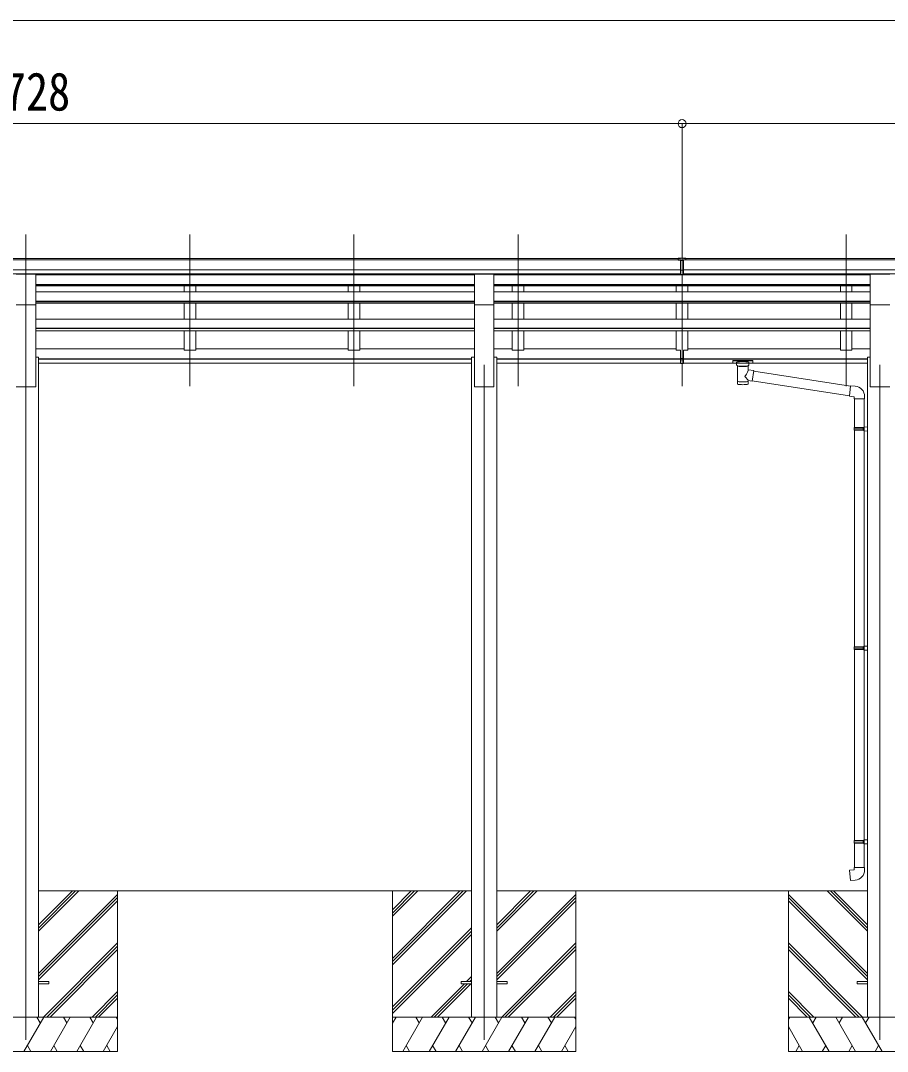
# Model space of a CAD drawing. Units: millimetres at full size, sheet at 1:35; details may follow other scales. Extents: x -9783 to 9892, y -6828 to 6752.
# Drawn here: x -121 to 3663, y -4213 to 285 of the extents above; entities that cross this region are included whole.
import ezdxf
from ezdxf.enums import TextEntityAlignment as Align

# ---------------------------------------------------------------- set-up
doc = ezdxf.new("R2010")
doc.units = ezdxf.units.MM
doc.header["$LTSCALE"] = 35
doc.header["$PDMODE"] = 32
doc.header["$PDSIZE"] = 35
for name, color, linetype, lineweight in [('0-0_0', 7, 'Continuous', 9), ('0-1_本体', 4, 'Continuous', 9), ('0-2_部品', 7, 'Continuous', 9), ('0-3_ELV2', 7, 'Continuous', 9), ('0-8_PARTS2', 2, 'Continuous', 9), ('0-A_寸法', 6, 'Continuous', 9)]:
    doc.layers.add(name, color=color, linetype=linetype, lineweight=lineweight)
doc.styles.add('ＭＳ ゴシック', font='')
doc.styles.get('ＭＳ ゴシック').set_extended_font_data('MS Gothic')

msp = doc.modelspace()

# ---------------------------------------------------------------- linework, layer by layer
at = {"layer": '0-0_0'}
for p, q in [((-42.27, -3688.65), (133.57, -3512.82)), ((-42.27, -3674.51), (119.42, -3512.82)), ((-42.27, -3660.37), (105.28, -3512.82)), ((-42.27, -3512.82), (1847.73, -3512.82)), ((-42.27, -3872.5), (302.73, -3527.5)), ((-42.27, -3886.64), (302.73, -3541.64)), ((302.73, -3512.82), (302.73, -4212.82)), ((1502.73, -3512.82), (1502.73, -4212.82)), ((1502.73, -3807), (1796.91, -3512.82)), ((1502.73, -3821.14), (1811.06, -3512.82)), ((1502.73, -3835.28), (1825.2, -3512.82)), ((1502.73, -3623.15), (1613.07, -3512.82)), ((1502.73, -3609.01), (1598.92, -3512.82)), ((1502.73, -3594.87), (1584.78, -3512.82)), ((1957.73, -3688.65), (2133.57, -3512.82)), ((1957.73, -3674.51), (2119.42, -3512.82)), ((1957.73, -3660.37), (2105.28, -3512.82)), ((1957.73, -3512.82), (3575.73, -3512.82)), ((1957.73, -3872.5), (2302.73, -3527.5)), ((1957.73, -3886.64), (2302.73, -3541.64)), ((2302.73, -3512.82), (2302.73, -4212.82)), ((3230.73, -3512.82), (3230.73, -4212.82)), ((3575.73, -3872.5), (3230.73, -3527.5)), ((3575.73, -3886.64), (3230.73, -3541.64)), ((3575.73, -3688.65), (3399.9, -3512.82)), ((3575.73, -3674.51), (3414.05, -3512.82)), ((3575.73, -3660.37), (3428.19, -3512.82)), ((-42.27, -3900.78), (302.73, -3555.78)), ((1957.73, -3900.78), (2302.73, -3555.78)), ((3575.73, -3900.78), (3230.73, -3555.78)), ((1502.73, -4019.13), (1847.73, -3674.13)), ((1502.73, -4033.27), (1847.73, -3688.27)), ((1502.73, -4047.41), (1847.73, -3702.42)), ((-20.46, -4062.82), (302.73, -3739.63)), ((-6.31, -4062.82), (302.73, -3753.77)), ((7.83, -4062.82), (302.73, -3767.92)), ((1979.54, -4062.82), (2302.73, -3739.63)), ((1993.69, -4062.82), (2302.73, -3753.77)), ((2007.83, -4062.82), (2302.73, -3767.92)), ((3553.93, -4062.82), (3230.73, -3739.63)), ((3539.78, -4062.82), (3230.73, -3753.77)), ((3525.64, -4062.82), (3230.73, -3767.92)), ((1825.68, -3908.32), (1847.73, -3886.26)), ((1839.82, -3908.32), (1847.73, -3900.41)), ((191.68, -4062.82), (302.73, -3951.76)), ((1671.18, -4062.82), (1816.68, -3917.32)), ((1685.32, -4062.82), (1830.82, -3917.32)), ((1699.46, -4062.82), (1844.96, -3917.32)), ((2191.68, -4062.82), (2302.73, -3951.76)), ((3341.79, -4062.82), (3230.73, -3951.76)), ((205.82, -4062.82), (302.73, -3965.9)), ((219.96, -4062.82), (302.73, -3980.05)), ((2205.82, -4062.82), (2302.73, -3965.9)), ((2219.96, -4062.82), (2302.73, -3980.05)), ((3327.65, -4062.82), (3230.73, -3965.9)), ((3313.51, -4062.82), (3230.73, -3980.05)), ((302.73, -4062.82), (-497.27, -4062.82)), ((-106.11, -4212.82), (-19.51, -4062.82)), ((-34.51, -4088.8), (-49.51, -4062.82)), ((9.36, -4212.82), (95.96, -4062.82)), ((80.96, -4088.8), (65.96, -4062.82)), ((124.83, -4212.82), (211.43, -4062.82)), ((181.43, -4062.82), (196.43, -4088.8)), ((296.9, -4062.82), (302.73, -4072.92)), ((2302.73, -4062.82), (1502.73, -4062.82)), ((1502.73, -4090.32), (1518.61, -4062.82)), ((1547.48, -4212.82), (1634.08, -4062.82)), ((1619.08, -4088.8), (1604.08, -4062.82)), ((1662.95, -4212.82), (1749.55, -4062.82)), ((1734.55, -4088.8), (1719.55, -4062.82)), ((1778.42, -4212.82), (1865.02, -4062.82)), ((1850.02, -4088.8), (1835.02, -4062.82)), ((1893.89, -4212.82), (1980.49, -4062.82)), ((1965.49, -4088.8), (1950.49, -4062.82)), ((2009.36, -4212.82), (2095.96, -4062.82)), ((2080.96, -4088.8), (2065.96, -4062.82)), ((2124.83, -4212.82), (2211.43, -4062.82)), ((2181.43, -4062.82), (2196.43, -4088.8)), ((2296.9, -4062.82), (2302.73, -4072.92)), ((3230.73, -4062.82), (4030.73, -4062.82)), ((3236.57, -4062.82), (3230.73, -4072.92)), ((3408.64, -4212.82), (3322.04, -4062.82)), ((3352.04, -4062.82), (3337.04, -4088.8)), ((3524.11, -4212.82), (3437.51, -4062.82)), ((3452.51, -4088.8), (3467.51, -4062.82)), ((3639.58, -4212.82), (3552.98, -4062.82)), ((3567.98, -4088.8), (3582.98, -4062.82)), ((240.3, -4212.82), (302.73, -4104.68)), ((2240.3, -4212.82), (2302.73, -4104.68)), ((3293.17, -4212.82), (3230.73, -4104.68)), ((-497.27, -4212.82), (302.73, -4212.82)), ((-91.11, -4186.84), (-76.11, -4212.82)), ((24.36, -4186.84), (39.36, -4212.82)), ((139.83, -4186.84), (154.83, -4212.82)), ((255.3, -4186.84), (270.3, -4212.82)), ((1502.73, -4212.82), (2302.73, -4212.82)), ((1562.48, -4186.84), (1577.48, -4212.82)), ((1677.95, -4186.84), (1692.95, -4212.82)), ((1793.42, -4186.84), (1808.42, -4212.82)), ((1908.89, -4186.84), (1923.89, -4212.82)), ((2024.36, -4186.84), (2039.36, -4212.82)), ((2139.83, -4186.84), (2154.83, -4212.82)), ((2255.3, -4186.84), (2270.3, -4212.82)), ((4030.73, -4212.82), (3230.73, -4212.82)), ((3278.17, -4186.84), (3263.17, -4212.82)), ((3393.64, -4186.84), (3378.64, -4212.82)), ((3509.11, -4186.84), (3494.11, -4212.82)), ((3624.58, -4186.84), (3609.58, -4212.82))]:
    msp.add_line(p, q, dxfattribs=at)
at = {"layer": '0-1_本体'}
for p, q in [((-2954.77, -753.15), (2760.24, -753.15)), ((-2954.77, -758.5), (2760.24, -758.5)), ((8488.23, -753.15), (2773.23, -753.15)), ((8488.23, -758.5), (2773.23, -758.5)), ((-2954.77, -802.02), (2760.24, -802.03)), ((8488.23, -802.02), (2773.23, -802.03)), ((-2954.77, -819.69), (2760.24, -819.69)), ((-54.77, -822.07), (1860.23, -822.07)), ((-54.77, -824.58), (1860.23, -824.58)), ((593.73, -822.07), (593.73, -824.58)), ((643.73, -822.07), (643.73, -824.58)), ((1309.73, -822.07), (1309.73, -824.58)), ((1359.73, -822.07), (1359.73, -824.58)), ((1945.23, -822.19), (2760.24, -822.19)), ((1945.23, -824.58), (2766.74, -824.58)), ((2025.73, -822.07), (2025.73, -824.58)), ((2075.73, -822.07), (2075.73, -824.58)), ((3588.23, -824.58), (2766.73, -824.58)), ((8488.23, -819.69), (2773.23, -819.69)), ((3588.23, -822.19), (2773.23, -822.19)), ((3457.73, -822.07), (3457.73, -824.58)), ((3507.73, -822.07), (3507.73, -824.58)), ((-54.77, -866.61), (1860.23, -866.61)), ((-54.77, -868.31), (1860.23, -868.31)), ((-54.77, -871.9), (1860.23, -871.9)), ((-54.77, -899), (1860.23, -899)), ((593.73, -871.9), (593.73, -899)), ((643.73, -871.9), (643.73, -899)), ((1309.73, -871.9), (1309.73, -899)), ((1359.73, -871.9), (1359.73, -899)), ((1945.23, -866.61), (2766.74, -866.61)), ((1945.23, -868.31), (2766.74, -868.31)), ((1945.23, -871.9), (2766.74, -871.9)), ((1945.23, -899), (2766.74, -899)), ((2025.73, -871.9), (2025.73, -899)), ((2075.73, -871.9), (2075.73, -899)), ((2741.74, -899), (2741.74, -871.9)), ((3588.23, -866.61), (2766.73, -866.61)), ((3588.23, -868.31), (2766.73, -868.31)), ((3588.23, -871.9), (2766.73, -871.9)), ((3588.23, -899), (2766.73, -899)), ((2791.73, -899), (2791.73, -871.9)), ((3457.73, -871.9), (3457.73, -899)), ((3507.73, -871.9), (3507.73, -899)), ((-54.77, -939.62), (1860.23, -939.62)), ((-54.77, -941.31), (1860.23, -941.31)), ((1945.23, -939.62), (2766.74, -939.62)), ((1945.23, -941.31), (2766.74, -941.31)), ((3588.23, -939.62), (2766.73, -939.62)), ((3588.23, -941.31), (2766.73, -941.31)), ((-54.77, -948.1), (1860.23, -948.1)), ((-54.77, -1312.82), (-54.77, -954.82)), ((593.73, -948.1), (593.73, -1017.48)), ((643.73, -948.1), (643.73, -1017.48)), ((1309.73, -948.1), (1309.73, -1017.48)), ((1359.73, -948.1), (1359.73, -1017.48)), ((1860.23, -1312.82), (1860.23, -954.82)), ((1945.23, -948.1), (2766.74, -948.1)), ((1945.23, -1312.82), (1945.23, -954.82)), ((2025.73, -948.1), (2025.73, -1017.48)), ((2075.73, -948.1), (2075.73, -1017.48)), ((2741.74, -1017.48), (2741.74, -948.1)), ((3588.23, -948.1), (2766.73, -948.1)), ((2791.73, -1017.48), (2791.73, -948.1)), ((3457.73, -948.1), (3457.73, -1017.48)), ((3507.73, -948.1), (3507.73, -1017.48)), ((3588.23, -1312.82), (3588.23, -954.82)), ((-54.77, -1017.48), (1860.23, -1017.48)), ((1945.23, -1017.48), (2766.73, -1017.48)), ((3588.23, -1017.48), (2766.73, -1017.48)), ((-54.77, -1056.62), (1860.23, -1056.62)), ((-54.77, -1058.29), (1860.23, -1058.29)), ((-54.77, -1067.93), (1860.23, -1067.93)), ((593.73, -1067.93), (593.73, -1152.22)), ((1309.73, -1067.93), (1309.73, -1152.22)), ((1945.23, -1056.62), (2766.73, -1056.62)), ((1945.23, -1058.29), (2766.73, -1058.29)), ((1945.23, -1067.93), (2766.73, -1067.93)), ((2025.73, -1067.93), (2025.73, -1152.22)), ((2741.73, -1152.22), (2741.73, -1067.93)), ((3588.23, -1056.62), (2766.73, -1056.62)), ((3588.23, -1058.29), (2766.73, -1058.29)), ((3588.23, -1067.93), (2766.73, -1067.93)), ((2791.73, -1152.22), (2791.73, -1067.93)), ((3507.73, -1067.93), (3507.73, -1152.22)), ((-54.77, -1147.41), (593.73, -1147.41)), ((643.73, -1147), (1309.73, -1147)), ((1359.73, -1147), (1860.23, -1147)), ((1945.23, -1147), (2025.73, -1147)), ((2075.73, -1147), (2741.73, -1147)), ((2760.24, -1152.22), (2741.73, -1152.22)), ((2773.23, -1152.22), (2791.73, -1152.22)), ((3457.73, -1147), (2791.73, -1147)), ((3588.23, -1147), (3507.73, -1147)), ((-54.77, -1182.82), (-42.27, -1182.82)), ((-42.27, -1182.82), (-42.27, -4062.82)), ((-42.27, -1191.3), (1847.73, -1191.3)), ((-42.27, -1192.68), (1847.73, -1192.68)), ((-42.27, -1209.86), (1847.73, -1209.86)), ((1847.73, -1182.82), (1847.73, -4062.82)), ((1847.73, -1182.82), (1860.23, -1182.82)), ((1945.23, -1182.82), (1957.73, -1182.82)), ((1957.73, -1182.82), (1957.73, -4062.82)), ((1957.73, -1191.3), (2760.24, -1191.3)), ((1957.73, -1192.68), (2760.24, -1192.68)), ((1957.73, -1209.86), (2760.24, -1209.86)), ((3575.73, -1191.3), (2773.23, -1191.3)), ((3575.73, -1192.68), (2773.23, -1192.68)), ((3575.73, -1209.86), (2773.23, -1209.86)), ((3575.73, -1182.82), (3575.73, -4062.82)), ((3588.23, -1182.82), (3575.73, -1182.82)), ((-139.77, -1312.82), (-54.77, -1312.82)), ((1860.23, -1312.82), (1945.23, -1312.82)), ((3673.23, -1312.82), (3588.23, -1312.82))]:
    msp.add_line(p, q, dxfattribs=at)
for points in [[(643.73, -1067.93), (643.73, -1152.22), (593.73, -1152.22)], [(1359.73, -1067.93), (1359.73, -1152.22), (1309.73, -1152.22)], [(2075.73, -1067.93), (2075.73, -1152.22), (2025.73, -1152.22)], [(3457.73, -1067.93), (3457.73, -1152.22), (3507.73, -1152.22)]]:
    msp.add_lwpolyline(points, dxfattribs=at)
at = {"layer": '0-2_部品'}
for p, q in [((-139.77, -820.83), (-54.77, -820.83)), ((-54.77, -954.98), (-54.77, -820.83)), ((1860.23, -820.83), (1945.23, -820.83)), ((1860.23, -954.98), (1860.23, -820.83)), ((1945.23, -954.98), (1945.23, -820.83)), ((3673.23, -820.83), (3588.23, -820.83)), ((3588.23, -954.98), (3588.23, -820.83)), ((-139.77, -954.98), (-54.77, -954.98)), ((1860.23, -954.98), (1945.23, -954.98)), ((3673.23, -954.98), (3588.23, -954.98)), ((2988.23, -1198.16), (2988.23, -1208.92)), ((2988.23, -1198.35), (2988.23, -1199.9)), ((2990.23, -1197.5), (3073.23, -1197.5)), ((2990.23, -1199.68), (3073.23, -1199.68)), ((2990.23, -1209.59), (3004.73, -1209.59)), ((3004.73, -1216.39), (3004.73, -1206.12)), ((3058.73, -1216.39), (3058.73, -1206.12)), ((3058.73, -1209.59), (3073.23, -1209.59)), ((3075.23, -1198.16), (3075.23, -1208.92)), ((3008.83, -1220.89), (3008.82, -1301.19)), ((3054.63, -1238.47), (3054.63, -1220.88)), ((3079.86, -1242.37), (3054.63, -1238.46)), ((3079.86, -1242.37), (3072.84, -1287.63)), ((3501.67, -1310.05), (3079.52, -1244.56)), ((3054.65, -1301.19), (3054.63, -1284.56)), ((3054.63, -1284.81), (3072.84, -1287.63)), ((3498, -1351.99), (3073.08, -1286.06)), ((3522.66, -1310.17), (3501.82, -1308.35)), ((3517.73, -1365.92), (3563.73, -1365.92)), ((3519.73, -1365.92), (3519.73, -1490.74)), ((3561.73, -1365.92), (3561.73, -1488.18)), ((3563.73, -1365.92), (3563.73, -1355)), ((3517.73, -1492.74), (3518.73, -1490.74)), ((3517.73, -1492.74), (3561.73, -1492.74)), ((3517.73, -1492.74), (3517.73, -1500.74)), ((3517.73, -1500.74), (3561.73, -1500.74)), ((3517.73, -1500.74), (3518.73, -1502.74)), ((3518.73, -1490.74), (3561.73, -1490.74)), ((3518.73, -1502.74), (3561.73, -1502.74)), ((3519.73, -1502.74), (3519.73, -2446.93)), ((3557.26, -1492.74), (3556.83, -1490.74)), ((3559.73, -1488.24), (3575.73, -1487.77)), ((3559.73, -1490.24), (3559.73, -1488.24)), ((3559.73, -1490.24), (3561.73, -1490.24)), ((3559.73, -1505.24), (3559.73, -1503.24)), ((3559.73, -1505.24), (3575.73, -1505.71)), ((3561.73, -1505.3), (3561.73, -2444.37)), ((3575.73, -1487.77), (3575.73, -1505.71)), ((3517.73, -2448.93), (3518.73, -2446.93)), ((3517.73, -2448.93), (3561.73, -2448.93)), ((3517.73, -2448.93), (3517.73, -2456.93)), ((3517.73, -2456.93), (3561.73, -2456.93)), ((3517.73, -2456.93), (3518.73, -2458.93)), ((3518.73, -2446.93), (3561.73, -2446.93)), ((3518.73, -2458.93), (3561.73, -2458.93)), ((3519.73, -2458.93), (3519.73, -3292.09)), ((3557.26, -2448.93), (3556.83, -2446.93)), ((3559.73, -2444.43), (3575.73, -2443.96)), ((3559.73, -2446.43), (3559.73, -2444.43)), ((3559.73, -2446.43), (3561.73, -2446.43)), ((3559.73, -2461.43), (3559.73, -2459.43)), ((3559.73, -2461.43), (3575.73, -2461.9)), ((3561.73, -2461.49), (3561.73, -3289.53)), ((3575.73, -2443.96), (3575.73, -2461.9)), ((3517.73, -3294.09), (3518.73, -3292.09)), ((3517.73, -3294.09), (3561.73, -3294.09)), ((3517.73, -3294.09), (3517.73, -3302.09)), ((3517.73, -3302.09), (3561.73, -3302.09)), ((3517.73, -3302.09), (3518.73, -3304.09)), ((3518.73, -3292.09), (3561.73, -3292.09)), ((3518.73, -3304.09), (3561.73, -3304.09)), ((3519.73, -3304.09), (3519.73, -3410.23)), ((3557.26, -3294.09), (3556.83, -3292.09)), ((3559.73, -3289.59), (3575.73, -3289.12)), ((3559.73, -3291.59), (3559.73, -3289.59)), ((3559.73, -3291.59), (3561.73, -3291.59)), ((3559.73, -3306.59), (3559.73, -3304.59)), ((3559.73, -3306.59), (3575.73, -3307.06)), ((3561.73, -3306.65), (3561.73, -3410.23)), ((3575.73, -3289.12), (3575.73, -3307.06)), ((3517.73, -3410.23), (3563.73, -3410.23)), ((3517.73, -3420.23), (3517.73, -3410.23)), ((3563.73, -3410.23), (3563.73, -3421.14))]:
    msp.add_line(p, q, dxfattribs=at)
at = {"layer": '0-2_部品', "color": 4}
for p, q in [((2.73, -3908.32), (-42.27, -3908.32)), ((2.73, -3908.32), (2.73, -3917.32)), ((1802.73, -3908.32), (1802.73, -3917.32)), ((1847.73, -3908.32), (1802.73, -3908.32)), ((2002.73, -3908.32), (1957.73, -3908.32)), ((2002.73, -3908.32), (2002.73, -3917.32)), ((3530.73, -3908.32), (3530.73, -3917.32)), ((3530.73, -3908.32), (3575.73, -3908.32)), ((2.73, -3917.32), (-42.27, -3917.32)), ((1847.73, -3917.32), (1802.73, -3917.32)), ((2002.73, -3917.32), (1957.73, -3917.32)), ((3530.73, -3917.32), (3575.73, -3917.32))]:
    msp.add_line(p, q, dxfattribs=at)
at = {"layer": '0-2_部品'}
for points in [[(2988.23, -1198.16), (2988.27, -1197.97), (2988.36, -1197.83), (2988.45, -1197.74), (2988.55, -1197.68), (2988.68, -1197.63), (2988.97, -1197.57), (2989.46, -1197.52), (2990, -1197.5), (2990.23, -1197.5)], [(2988.23, -1208.92), (2988.27, -1209.12), (2988.36, -1209.25), (2988.45, -1209.35), (2988.55, -1209.41), (2988.68, -1209.45), (2988.97, -1209.52), (2989.46, -1209.56), (2990, -1209.58), (2990.23, -1209.59)], [(3073.23, -1197.5), (3073.59, -1197.5), (3074.12, -1197.53), (3074.57, -1197.58), (3074.87, -1197.66), (3075.04, -1197.76), (3075.16, -1197.89), (3075.23, -1198.07), (3075.23, -1198.16)], [(3073.23, -1209.59), (3073.59, -1209.58), (3074.12, -1209.56), (3074.57, -1209.51), (3074.87, -1209.43), (3075.04, -1209.33), (3075.16, -1209.19), (3075.23, -1209.01), (3075.23, -1208.92)], [(3004.77, -1216.34), (3004.75, -1216.69), (3005, -1217.65), (3005.52, -1218.53), (3006.32, -1219.37), (3007.43, -1220.17), (3008.83, -1220.89)], [(3054.63, -1220.88), (3054.87, -1220.79), (3056.22, -1220.05), (3057.34, -1219.21), (3058.09, -1218.34), (3058.55, -1217.44), (3058.73, -1216.56)], [(3501.82, -1308.35), (3497.81, -1354.18), (3517.73, -1355.92), (3517.73, -1365.92)], [(3557.26, -1492.74), (3557.26, -1500.74), (3556.83, -1502.74)], [(3559.73, -1503.24), (3561.73, -1503.24), (3561.73, -1490.24)], [(3557.26, -2448.93), (3557.26, -2456.93), (3556.83, -2458.93)], [(3559.73, -2459.43), (3561.73, -2459.43), (3561.73, -2446.43)], [(3557.26, -3294.09), (3557.26, -3302.09), (3556.83, -3304.09)], [(3559.73, -3304.59), (3561.73, -3304.59), (3561.73, -3291.59)], [(3522.66, -3465.97), (3501.82, -3467.79), (3497.81, -3421.97), (3517.73, -3420.23)]]:
    msp.add_lwpolyline(points, dxfattribs=at)
for centre, start, end in [((3518.73, -1355), 0, 85), ((3518.73, -3421.14), 275, 0)]:
    msp.add_arc(centre, 45, start, end, dxfattribs=at)
for centre, major_axis, ratio, start_param, end_param in [((2990.23, -1199.9), (2, 0), 0.109601, 1.5707963, 3.1415927), ((3031.73, -1206.12), (27, 0), 0.122176, 6.2831853, 9.424778), ((3073.23, -1199.9), (2, 0), 0.109601, 0, 1.5707963), ((3031.75, -1221.35), (-22.91, 0.42), 0.072511, 0.0008029, 1.5715993), ((3031.75, -1222.97), (-22.91, 0.42), 0.072511, 0.0008029, 1.5715993), ((3031.72, -1221.35), (22.92, 0.42), 0.07247, 4.71158, 6.2823764), ((3031.72, -1222.97), (22.92, 0.42), 0.07247, 4.71158, 6.2823764), ((3031.73, -1265.01), (-22.81, -26.62), 0.234429, 1.6855472, 3.1268519), ((3042.73, -1216.39), (16, 0), 0.361356, 6.2636979, 6.2831853), ((3031.73, -1301.19), (22.92, 0), 0.101955, 3.1415499, 6.2833984), ((3031.73, -1288.75), (22.91, 0), 0.122865, 3.1415927, 6.2831853), ((3034.29, -1262.36), (20.32, -22.25), 0.045535, 0.0389954, 1.3075346)]:
    msp.add_ellipse(centre, major_axis=major_axis, ratio=ratio, start_param=start_param, end_param=end_param, dxfattribs=at)
at = {"layer": '0-3_ELV2'}
for p, q in [((2750.23, -759.58), (2750.23, -751.74)), ((2750.23, -759.58), (2760.23, -759.58)), ((2766.73, -760.4), (2760.23, -760)), ((2760.23, -761.58), (2773.23, -761.58)), ((2773.23, -760.06), (2766.74, -760.37)), ((2773.23, -823.21), (2773.23, -757.93)), ((2760.23, -803.1), (2766.73, -803.26)), ((2766.73, -803.26), (2773.23, -803.1)), ((2760.23, -822.14), (2766.73, -822.54)), ((2766.73, -822.54), (2773.23, -822.14)), ((2760.23, -1189.28), (2760.23, -1152.22)), ((2773.23, -1189.28), (2773.23, -1152.22)), ((2760.23, -1189.28), (2773.23, -1189.28)), ((2760.23, -1211.52), (2760.23, -1189.28)), ((2760.23, -1194.68), (2773.23, -1194.68)), ((2760.23, -1210.46), (2766.73, -1210.86)), ((2766.73, -1210.86), (2773.23, -1210.46)), ((2773.23, -1211.52), (2773.23, -1189.28))]:
    msp.add_line(p, q, dxfattribs=at)
for points in [[(2750.23, -751.74), (2768.23, -751.58), (2783.23, -751.71)], [(2773.23, -823.21), (2766.73, -823.6), (2760.23, -823.21), (2760.23, -757.87)], [(2773.23, -759.53), (2783.23, -759.45), (2783.23, -751.71)], [(2773.23, -804.2), (2769.98, -804.28), (2766.73, -804.36), (2763.49, -804.28), (2760.23, -804.2)], [(2773.23, -1211.52), (2766.73, -1211.92), (2760.23, -1211.52)]]:
    msp.add_lwpolyline(points, dxfattribs=at)
msp.add_ellipse((2791.31, -761.89), major_axis=(24.57, -1.51), ratio=0.121868, start_param=3.1422238, end_param=3.1491027, dxfattribs=at)
at = {"layer": '0-8_PARTS2'}
for p, q in [((-97.27, -1310.48), (-97.27, -647.95)), ((618.73, -1310.48), (618.73, -647.95)), ((1334.73, -1310.48), (1334.73, -647.95)), ((2050.73, -1310.48), (2050.73, -647.95)), ((2766.73, -1310.48), (2766.73, -647.95)), ((3482.73, -1310.48), (3482.73, -647.95)), ((-97.27, -1225.51), (-97.27, -4162.82)), ((1902.73, -1216.68), (1902.73, -4162.82)), ((3630.73, -1216.68), (3630.73, -4162.82))]:
    msp.add_line(p, q, dxfattribs=at)
at = {"layer": '0-A_寸法'}
for p, q in [((-2981.27, 285.14), (8514.73, 285.14)), ((-2961.27, -164.46), (2766.73, -164.46)), ((2766.73, -164.46), (2766.73, -710.08)), ((8494.73, -164.46), (2766.73, -164.46))]:
    msp.add_line(p, q, dxfattribs=at)
msp.add_point((2766.73, -164.46), dxfattribs=at)

# ---------------------------------------------------------------- texts
at = {"layer": '0-A_寸法', "color": 7, "style": 'ＭＳ ゴシック', "width": 0.85}
msp.add_text('5728', height=166.8, dxfattribs=at).set_placement((-289.77, -157.46), align=Align.BOTTOM_LEFT)

doc.saveas('drawing.dxf')
